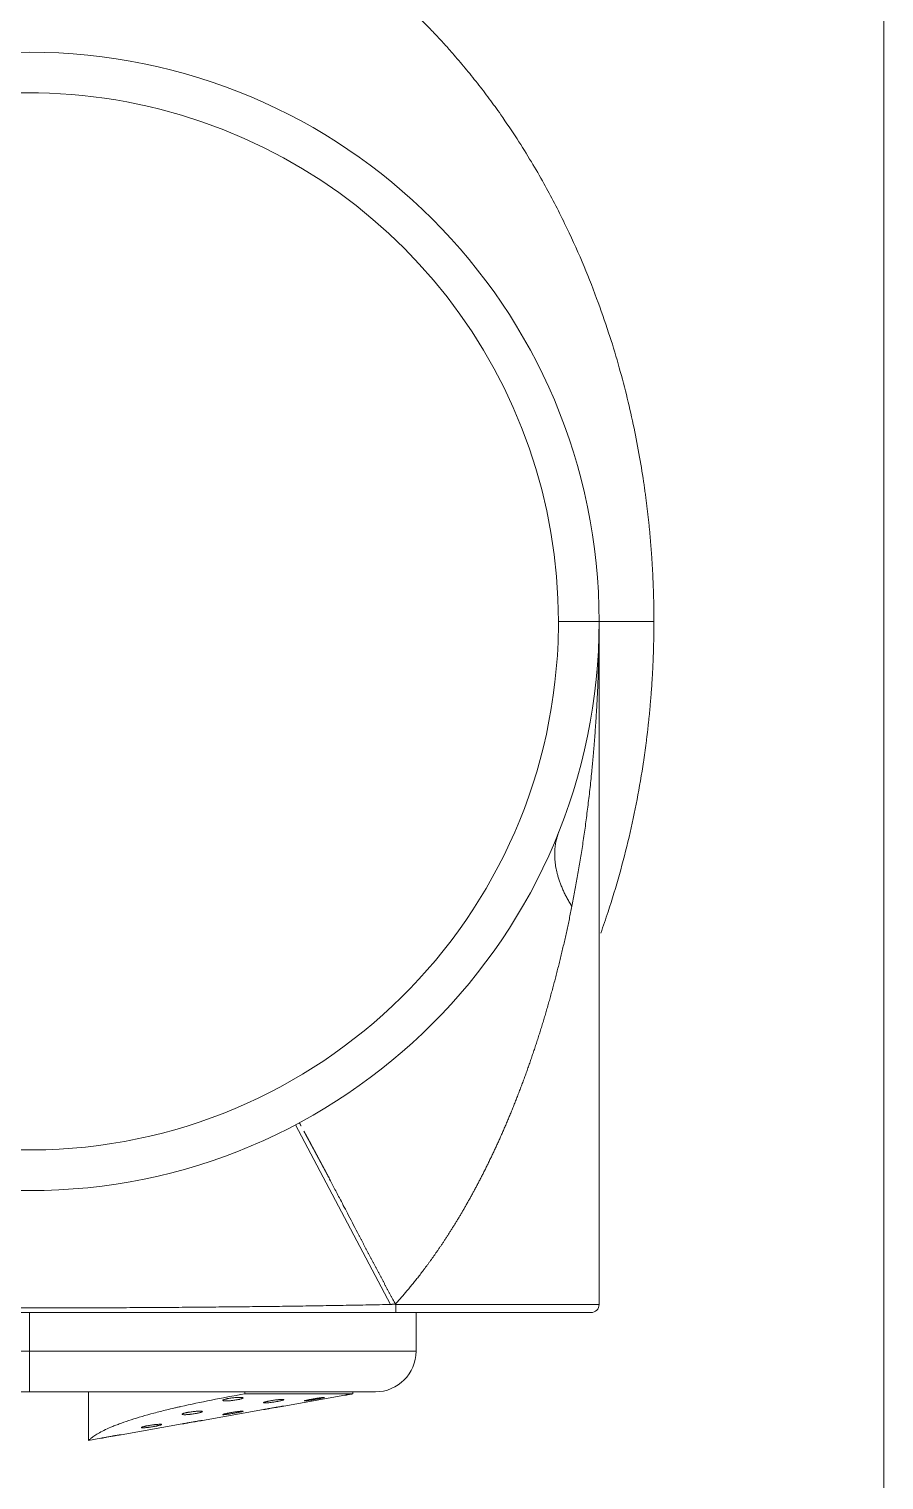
# Model space of a CAD drawing. Extents: x 2474 to 3422, y 0 to 695.
# Drawn here: x 2692.98 to 2713.99, y 484.59 to 520.27 of the extents above; entities that cross this region are included whole.
import ezdxf

# ---------------------------------------------------------------- set-up
doc = ezdxf.new("R2010")
doc.units = 0
doc.header["$LTSCALE"] = 10
doc.header["$MEASUREMENT"] = 0
doc.layers.add('1', color=7, linetype='CONTINUOUS')

msp = doc.modelspace()

# ---------------------------------------------------------------- linework, layer by layer
at = {"layer": '1', "color": 7, "linetype": 'Continuous', "lineweight": 18}
for p, q in [((2713.995, 541.704), (2713.995, 286.704)), ((2706.995, 505.704), (2706.995, 488.904)), ((2701.995, 488.704), (2683.995, 488.704)), ((2701.995, 488.704), (2706.795, 488.704)), ((2702.495, 487.755), (2702.495, 488.704)), ((2692.995, 486.755), (2684.495, 486.755)), ((2692.995, 486.755), (2701.495, 486.755)), ((2694.445, 486.755), (2694.445, 485.559)), ((2698.288, 486.755), (2698.288, 486.705)), ((2698.288, 486.705), (2700.941, 486.705)), ((2699.245, 486.406), (2700.745, 486.67)), ((2700.941, 486.755), (2700.941, 486.705)), ((2697.245, 486.053), (2698.745, 486.318)), ((2695.245, 485.7), (2696.745, 485.965)), ((2694.445, 485.559), (2694.745, 485.612))]:
    msp.add_line(p, q, dxfattribs=at)
at = {"layer": '1', "color": 7, "linetype": 'Continuous', "lineweight": 13}
for p, q in [((2706.995, 505.704), (2705.995, 505.704)), ((2699.534, 493.325), (2701.87, 488.904)), ((2692.995, 488.704), (2692.995, 487.755)), ((2701.986, 488.904), (2706.995, 488.904)), ((2701.995, 488.704), (2701.995, 488.912)), ((2692.995, 487.755), (2683.495, 487.755)), ((2692.995, 487.755), (2702.495, 487.755)), ((2692.995, 487.755), (2692.995, 486.755))]:
    msp.add_line(p, q, dxfattribs=at)
at = {"layer": '1', "color": 7, "linetype": 'Continuous', "lineweight": 18}
for centre, radius, start, end in [((2692.995, 505.704), 14, 0, 180), ((2692.995, 505.704), 14, 180, 0), ((2706.795, 488.904), 0.2, 270, 0), ((2701.495, 487.755), 1, 270, 0)]:
    msp.add_arc(centre, radius, start, end, dxfattribs=at)
at = {"layer": '1', "color": 7, "linetype": 'Continuous', "lineweight": 13}
for start, end in [(0, 151.4878), (180, 357.7518), (357.7518, 0)]:
    msp.add_arc((2692.995, 505.704), 13, start, end, dxfattribs=at)
for points, knots in [([(2708.341, 505.704), (2708.341, 505.726), (2708.341, 505.77), (2708.341, 505.835), (2708.34, 505.901), (2708.34, 505.967), (2708.339, 506.033), (2708.338, 506.099), (2708.337, 506.165), (2708.335, 506.232), (2708.334, 506.298), (2708.332, 506.364), (2708.33, 506.431), (2708.328, 506.497), (2708.325, 506.564), (2708.323, 506.631), (2708.32, 506.698), (2708.317, 506.765), (2708.314, 506.832), (2708.311, 506.899), (2708.307, 506.966), (2708.304, 507.033), (2708.3, 507.1), (2708.296, 507.168), (2708.291, 507.235), (2708.287, 507.302), (2708.282, 507.37), (2708.277, 507.438), (2708.272, 507.505), (2708.267, 507.573), (2708.261, 507.641), (2708.256, 507.709), (2708.25, 507.776), (2708.244, 507.844), (2708.237, 507.912), (2708.231, 507.98), (2708.224, 508.048), (2708.217, 508.116), (2708.21, 508.185), (2708.202, 508.253), (2708.195, 508.321), (2708.187, 508.389), (2708.179, 508.458), (2708.171, 508.526), (2708.162, 508.594), (2708.154, 508.663), (2708.145, 508.731), (2708.136, 508.799), (2708.127, 508.868), (2708.117, 508.936), (2708.108, 509.005), (2708.098, 509.073), (2708.057, 509.351), (2707.976, 509.845), (2707.836, 510.56), (2707.666, 511.295), (2707.465, 512.049), (2707.223, 512.839), (2706.931, 513.678), (2706.574, 514.576), (2706.144, 515.521), (2705.721, 516.336), (2705.324, 517.024), (2704.972, 517.589), (2704.625, 518.106), (2704.296, 518.561), (2704.004, 518.943), (2703.703, 519.317), (2703.421, 519.647), (2703.165, 519.935), (2702.937, 520.179), (2702.712, 520.412), (2702.489, 520.633), (2702.268, 520.844), (2702.051, 521.044), (2701.836, 521.235), (2701.626, 521.415), (2701.419, 521.586), (2701.217, 521.747), (2701.02, 521.899), (2700.598, 522.215), (2699.95, 522.655), (2699.069, 523.165), (2698.062, 523.657), (2696.919, 524.097), (2695.752, 524.411), (2694.746, 524.59), (2693.889, 524.681), (2692.893, 524.719), (2691.748, 524.663), (2690.608, 524.489), (2689.609, 524.246), (2688.741, 523.971), (2687.875, 523.627), (2687.005, 523.209), (2686.123, 522.707), (2685.387, 522.214), (2684.782, 521.759), (2684.296, 521.362), (2683.774, 520.899), (2683.224, 520.364), (2682.771, 519.879), (2682.419, 519.474), (2682.173, 519.178), (2681.933, 518.876), (2681.699, 518.568), (2681.505, 518.3), (2681.346, 518.073), (2681.217, 517.885), (2681.086, 517.687), (2680.951, 517.48), (2680.815, 517.262), (2680.676, 517.035), (2680.535, 516.797), (2680.368, 516.505), (2680.183, 516.166), (2679.986, 515.787), (2679.806, 515.421), (2679.641, 515.069), (2679.4, 514.529), (2679.102, 513.796), (2678.814, 512.981), (2678.6, 512.299), (2678.444, 511.751), (2678.305, 511.213), (2678.182, 510.684), (2678.075, 510.165), (2677.983, 509.658), (2677.906, 509.174), (2677.841, 508.711), (2677.788, 508.267), (2677.744, 507.828), (2677.717, 507.498), (2677.701, 507.274), (2677.693, 507.155), (2677.686, 507.036), (2677.68, 506.916), (2677.674, 506.796), (2677.668, 506.676), (2677.664, 506.555), (2677.66, 506.434), (2677.656, 506.313), (2677.653, 506.192), (2677.651, 506.07), (2677.649, 505.948), (2677.648, 505.826), (2677.648, 505.744), (2677.648, 505.703)], [0, 0, 0, 0, 0.00117, 0.002341, 0.003515, 0.00469, 0.005867, 0.007045, 0.008226, 0.009408, 0.010592, 0.011778, 0.012966, 0.014155, 0.015346, 0.016539, 0.017734, 0.01893, 0.020128, 0.021328, 0.022529, 0.023732, 0.024936, 0.026143, 0.02735, 0.02856, 0.029771, 0.030984, 0.032198, 0.033414, 0.034631, 0.03585, 0.037071, 0.038293, 0.039516, 0.040742, 0.041968, 0.043196, 0.044426, 0.045657, 0.04689, 0.048124, 0.049359, 0.050596, 0.051834, 0.053074, 0.054315, 0.055558, 0.056802, 0.058047, 0.059294, 0.060542, 0.061792, 0.074465, 0.087707, 0.101503, 0.115841, 0.130708, 0.14734, 0.165456, 0.185028, 0.206026, 0.21767, 0.230354, 0.244064, 0.25329, 0.262481, 0.271637, 0.280759, 0.2873, 0.29365, 0.299811, 0.305785, 0.311572, 0.317173, 0.32259, 0.327823, 0.332873, 0.337741, 0.342428, 0.346935, 0.367426, 0.386273, 0.403502, 0.429173, 0.45311, 0.468734, 0.484112, 0.499256, 0.522055, 0.545332, 0.56107, 0.577547, 0.59478, 0.611972, 0.630735, 0.651098, 0.661565, 0.673382, 0.686562, 0.701125, 0.717088, 0.724431, 0.731783, 0.739145, 0.746518, 0.753902, 0.758072, 0.762421, 0.766949, 0.771658, 0.776549, 0.781622, 0.786879, 0.792321, 0.800801, 0.808903, 0.816624, 0.82396, 0.830909, 0.850043, 0.868458, 0.879238, 0.889735, 0.899946, 0.909868, 0.919501, 0.928847, 0.937895, 0.946079, 0.954127, 0.962034, 0.969801, 0.971929, 0.974063, 0.9762, 0.978343, 0.980489, 0.982641, 0.984796, 0.986956, 0.98912, 0.991288, 0.99346, 0.995636, 0.997816, 1, 1, 1, 1]), ([(2706.995, 505.704), (2706.995, 505.67), (2706.995, 505.602), (2706.994, 505.501), (2706.994, 505.401), (2706.993, 505.302), (2706.992, 505.204), (2706.99, 505.107), (2706.989, 505.011), (2706.987, 504.916), (2706.985, 504.823), (2706.982, 504.73), (2706.98, 504.638), (2706.977, 504.547), (2706.974, 504.457), (2706.971, 504.368), (2706.968, 504.281), (2706.965, 504.194), (2706.961, 504.108), (2706.958, 504.024), (2706.954, 503.94), (2706.95, 503.857), (2706.946, 503.775), (2706.942, 503.695), (2706.937, 503.615), (2706.933, 503.537), (2706.928, 503.459), (2706.924, 503.382), (2706.919, 503.307), (2706.914, 503.232), (2706.909, 503.159), (2706.904, 503.086), (2706.899, 503.015), (2706.894, 502.944), (2706.889, 502.875), (2706.884, 502.807), (2706.878, 502.739), (2706.873, 502.673), (2706.868, 502.607), (2706.862, 502.543), (2706.857, 502.48), (2706.852, 502.417), (2706.846, 502.356), (2706.841, 502.296), (2706.835, 502.237), (2706.83, 502.178), (2706.824, 502.121), (2706.814, 502.009), (2706.797, 501.843), (2706.773, 501.623), (2706.749, 501.406), (2706.723, 501.192), (2706.697, 500.982), (2706.67, 500.774), (2706.642, 500.57), (2706.613, 500.369), (2706.583, 500.171), (2706.553, 499.976), (2706.522, 499.784), (2706.491, 499.595), (2706.458, 499.409), (2706.426, 499.226), (2706.393, 499.046), (2706.359, 498.87), (2706.336, 498.753), (2706.325, 498.695)], [0, 0, 0, 0, 0.014503, 0.028863, 0.043078, 0.057148, 0.071075, 0.084857, 0.098495, 0.111989, 0.125339, 0.138544, 0.151605, 0.164522, 0.177295, 0.189923, 0.202407, 0.214747, 0.226943, 0.238995, 0.250902, 0.262665, 0.274284, 0.285758, 0.297089, 0.308275, 0.319317, 0.330215, 0.340968, 0.351577, 0.362042, 0.372363, 0.38254, 0.392572, 0.40246, 0.412204, 0.421804, 0.431259, 0.440571, 0.449738, 0.45876, 0.467639, 0.476373, 0.484963, 0.493409, 0.501711, 0.509869, 0.517882, 0.549668, 0.581026, 0.611955, 0.642456, 0.672528, 0.702173, 0.731388, 0.760176, 0.788535, 0.816466, 0.843969, 0.871044, 0.897691, 0.92391, 0.949701, 0.975065, 1, 1, 1, 1]), ([(2708.341, 505.704), (2708.341, 505.684), (2708.341, 505.645), (2708.341, 505.585), (2708.34, 505.526), (2708.34, 505.466), (2708.339, 505.407), (2708.338, 505.347), (2708.337, 505.288), (2708.336, 505.228), (2708.335, 505.169), (2708.333, 505.109), (2708.332, 505.05), (2708.33, 504.99), (2708.328, 504.931), (2708.326, 504.871), (2708.324, 504.812), (2708.322, 504.752), (2708.319, 504.693), (2708.316, 504.633), (2708.314, 504.574), (2708.311, 504.514), (2708.308, 504.455), (2708.304, 504.395), (2708.301, 504.336), (2708.297, 504.276), (2708.294, 504.217), (2708.29, 504.157), (2708.286, 504.098), (2708.282, 504.038), (2708.277, 503.979), (2708.273, 503.919), (2708.268, 503.86), (2708.263, 503.8), (2708.259, 503.741), (2708.253, 503.681), (2708.248, 503.622), (2708.243, 503.562), (2708.237, 503.503), (2708.232, 503.443), (2708.226, 503.384), (2708.22, 503.324), (2708.214, 503.265), (2708.207, 503.205), (2708.201, 503.146), (2708.194, 503.086), (2708.188, 503.027), (2708.181, 502.967), (2708.174, 502.908), (2708.166, 502.848), (2708.159, 502.789), (2708.151, 502.729), (2708.144, 502.67), (2708.136, 502.61), (2708.128, 502.55), (2708.12, 502.491), (2708.111, 502.431), (2708.103, 502.372), (2708.094, 502.312), (2708.042, 501.961), (2707.933, 501.319), (2707.736, 500.393), (2707.499, 499.47), (2707.26, 498.685), (2707.097, 498.208), (2707.035, 498.034)], [0, 0, 0, 0, 0.007483, 0.014967, 0.02245, 0.029934, 0.037419, 0.044904, 0.052389, 0.059875, 0.067363, 0.074851, 0.08234, 0.08983, 0.097321, 0.104814, 0.112309, 0.119804, 0.127302, 0.134801, 0.142302, 0.149805, 0.15731, 0.164817, 0.172327, 0.179839, 0.187353, 0.19487, 0.20239, 0.209912, 0.217437, 0.224965, 0.232496, 0.240031, 0.247568, 0.255109, 0.262654, 0.270202, 0.277753, 0.285309, 0.292868, 0.300431, 0.307998, 0.31557, 0.323145, 0.330725, 0.33831, 0.345899, 0.353493, 0.361091, 0.368694, 0.376302, 0.383915, 0.391534, 0.399157, 0.406786, 0.414421, 0.42206, 0.429706, 0.437357, 0.5575, 0.678959, 0.80207, 0.92716, 1, 1, 1, 1]), ([(2692.984, 488.82), (2692.86, 488.82), (2692.613, 488.82), (2692.244, 488.82), (2691.878, 488.821), (2691.513, 488.822), (2691.151, 488.823), (2690.792, 488.824), (2690.435, 488.826), (2690.08, 488.828), (2689.651, 488.83), (2689.148, 488.834), (2688.572, 488.839), (2688, 488.844), (2687.433, 488.851), (2686.87, 488.858), (2686.312, 488.865), (2685.758, 488.874), (2685.208, 488.883), (2684.663, 488.893), (2684.301, 488.9), (2684.12, 488.904)], [0, 0, 0, 0, 0.04192, 0.083567, 0.124941, 0.166041, 0.206868, 0.247422, 0.287703, 0.327711, 0.367446, 0.432936, 0.497929, 0.562425, 0.626425, 0.689928, 0.752935, 0.815446, 0.87746, 0.938978, 1, 1, 1, 1]), ([(2701.869, 488.904), (2701.779, 488.902), (2701.599, 488.898), (2701.326, 488.893), (2701.051, 488.888), (2700.774, 488.883), (2700.495, 488.878), (2700.213, 488.874), (2699.929, 488.869), (2699.642, 488.865), (2699.354, 488.861), (2699.063, 488.857), (2698.769, 488.854), (2698.473, 488.85), (2698.175, 488.847), (2697.875, 488.844), (2697.572, 488.841), (2697.17, 488.837), (2696.667, 488.833), (2696.064, 488.829), (2695.456, 488.825), (2694.844, 488.823), (2694.228, 488.821), (2693.607, 488.82), (2693.192, 488.82), (2692.984, 488.82)], [0, 0, 0, 0, 0.030413, 0.061086, 0.09202, 0.123215, 0.15467, 0.186385, 0.218361, 0.250598, 0.283095, 0.315853, 0.348871, 0.382151, 0.41569, 0.449491, 0.483552, 0.517874, 0.585353, 0.653296, 0.721706, 0.790581, 0.859921, 0.929728, 1, 1, 1, 1])]:
    msp.add_open_spline(points, degree=3, knots=knots, dxfattribs=at)
for points, weights in [([(2708.341, 505.704), (2707.442, 505.704), (2706.995, 505.704), (2706.995, 505.704)], [1.00030115046, 1.00489727396, 1.06210252671, 1.1719169087]), ([(2706.008, 500.54), (2705.794, 500.001), (2705.903, 499.365), (2706.325, 498.695)], [1.02564527579, 0.991451195996, 0.99145157474, 1.02564641203])]:
    msp.add_rational_spline(points, weights, degree=3, dxfattribs=at)
at = {"layer": '1', "color": 7, "linetype": 'Continuous', "lineweight": 18}
for points, knots in [([(2701.986, 488.912), (2701.997, 488.923), (2702.017, 488.946), (2702.048, 488.981), (2702.08, 489.016), (2702.112, 489.053), (2702.145, 489.09), (2702.178, 489.129), (2702.212, 489.168), (2702.246, 489.208), (2702.281, 489.249), (2702.316, 489.291), (2702.351, 489.334), (2702.387, 489.378), (2702.424, 489.423), (2702.461, 489.469), (2702.498, 489.515), (2702.536, 489.563), (2702.574, 489.612), (2702.612, 489.662), (2702.651, 489.713), (2702.69, 489.765), (2702.73, 489.818), (2702.77, 489.872), (2702.81, 489.927), (2702.851, 489.983), (2702.892, 490.04), (2702.934, 490.098), (2702.975, 490.157), (2703.017, 490.218), (2703.059, 490.279), (2703.102, 490.342), (2703.145, 490.405), (2703.188, 490.47), (2703.231, 490.536), (2703.275, 490.603), (2703.318, 490.671), (2703.362, 490.741), (2703.406, 490.811), (2703.451, 490.883), (2703.495, 490.956), (2703.54, 491.029), (2703.585, 491.105), (2703.63, 491.181), (2703.675, 491.258), (2703.72, 491.337), (2703.765, 491.417), (2703.811, 491.498), (2703.856, 491.58), (2703.902, 491.663), (2703.947, 491.748), (2703.993, 491.833), (2704.039, 491.92), (2704.084, 492.008), (2704.13, 492.098), (2704.176, 492.188), (2704.222, 492.28), (2704.267, 492.373), (2704.313, 492.467), (2704.359, 492.562), (2704.404, 492.658), (2704.45, 492.756), (2704.495, 492.855), (2704.541, 492.955), (2704.586, 493.056), (2704.631, 493.159), (2704.676, 493.263), (2704.721, 493.368), (2704.766, 493.474), (2704.81, 493.581), (2704.855, 493.69), (2704.899, 493.799), (2704.943, 493.91), (2704.987, 494.022), (2705.031, 494.136), (2705.074, 494.25), (2705.118, 494.366), (2705.161, 494.483), (2705.204, 494.601), (2705.246, 494.721), (2705.288, 494.841), (2705.33, 494.963), (2705.372, 495.086), (2705.413, 495.21), (2705.455, 495.335), (2705.495, 495.462), (2705.536, 495.589), (2705.576, 495.718), (2705.616, 495.848), (2705.655, 495.98), (2705.694, 496.112), (2705.733, 496.246), (2705.772, 496.38), (2705.809, 496.516), (2705.847, 496.654), (2705.884, 496.792), (2705.921, 496.931), (2705.957, 497.072), (2705.993, 497.214), (2706.028, 497.357), (2706.063, 497.501), (2706.098, 497.646), (2706.132, 497.793), (2706.165, 497.94), (2706.198, 498.089), (2706.231, 498.239), (2706.263, 498.39), (2706.294, 498.542), (2706.315, 498.644), (2706.325, 498.695)], [0, 0, 0, 0, 0.004099, 0.008287, 0.012565, 0.016931, 0.021387, 0.025934, 0.03057, 0.035298, 0.040117, 0.045027, 0.05003, 0.055126, 0.060314, 0.065597, 0.070973, 0.076444, 0.082011, 0.087672, 0.09343, 0.099283, 0.105234, 0.111282, 0.117427, 0.12367, 0.130011, 0.13645, 0.142988, 0.149625, 0.156362, 0.163198, 0.170134, 0.177171, 0.184308, 0.191547, 0.198887, 0.206329, 0.213872, 0.221518, 0.229266, 0.237116, 0.245068, 0.253124, 0.261282, 0.269542, 0.277907, 0.286374, 0.294945, 0.30362, 0.312399, 0.321282, 0.33027, 0.339361, 0.348557, 0.357857, 0.367261, 0.37677, 0.386383, 0.3961, 0.405922, 0.415849, 0.42588, 0.436017, 0.446258, 0.456604, 0.467055, 0.47761, 0.48827, 0.499034, 0.509903, 0.520876, 0.531954, 0.543137, 0.554425, 0.565817, 0.577314, 0.588915, 0.60062, 0.61243, 0.624344, 0.636362, 0.648485, 0.660711, 0.673042, 0.685477, 0.698016, 0.710658, 0.723405, 0.736255, 0.749208, 0.762265, 0.775426, 0.78869, 0.802058, 0.815529, 0.829103, 0.842779, 0.856559, 0.870442, 0.884427, 0.898516, 0.912706, 0.927, 0.941396, 0.955894, 0.970494, 0.985196, 1, 1, 1, 1]), ([(2699.626, 493.374), (2699.626, 493.374), (2699.627, 493.374), (2699.627, 493.374), (2699.627, 493.373), (2699.627, 493.372), (2699.628, 493.372), (2699.629, 493.37), (2699.629, 493.369), (2699.63, 493.368), (2699.631, 493.366), (2699.632, 493.364), (2699.633, 493.362), (2699.635, 493.36), (2699.636, 493.357), (2699.638, 493.355), (2699.639, 493.352), (2699.641, 493.349), (2699.643, 493.346), (2699.644, 493.342), (2699.646, 493.339), (2699.648, 493.335), (2699.651, 493.331), (2699.653, 493.327), (2699.655, 493.323), (2699.657, 493.319), (2699.66, 493.314), (2699.663, 493.309), (2699.665, 493.304), (2699.667, 493.301), (2699.668, 493.299), (2699.669, 493.298)], [0, 0, 0, 0, 0.036643, 0.073214, 0.109713, 0.146137, 0.182484, 0.218753, 0.254941, 0.291047, 0.327068, 0.363004, 0.398853, 0.434611, 0.470279, 0.505853, 0.541332, 0.576715, 0.612, 0.647184, 0.682267, 0.717246, 0.75212, 0.786887, 0.821545, 0.856094, 0.89053, 0.924853, 0.959061, 0.993152, 1, 1, 1, 1]), ([(2699.739, 493.169), (2699.739, 493.169), (2699.74, 493.166), (2699.743, 493.161), (2699.747, 493.153), (2699.752, 493.145), (2699.756, 493.137), (2699.76, 493.129), (2699.765, 493.12), (2699.77, 493.112), (2699.774, 493.103), (2699.779, 493.095), (2699.783, 493.086), (2699.788, 493.077), (2699.793, 493.069), (2699.798, 493.06), (2699.803, 493.051), (2699.807, 493.042), (2699.812, 493.032), (2699.817, 493.023), (2699.822, 493.014), (2699.827, 493.005), (2699.832, 492.995), (2699.837, 492.986), (2699.843, 492.976), (2699.848, 492.967), (2699.853, 492.957), (2699.858, 492.948), (2699.863, 492.938), (2699.868, 492.928), (2699.874, 492.919), (2699.879, 492.909), (2699.884, 492.899), (2699.89, 492.889), (2699.895, 492.879), (2699.9, 492.869), (2699.905, 492.86), (2699.911, 492.85), (2699.916, 492.84), (2699.922, 492.83), (2699.927, 492.82), (2699.932, 492.81), (2699.938, 492.8), (2699.943, 492.79), (2699.948, 492.78), (2699.954, 492.77), (2699.959, 492.76), (2699.965, 492.75), (2699.97, 492.74), (2699.975, 492.73), (2699.981, 492.72), (2699.986, 492.71), (2699.991, 492.7), (2699.997, 492.69), (2700.002, 492.68), (2700.007, 492.67), (2700.013, 492.66), (2700.018, 492.65), (2700.023, 492.64), (2700.029, 492.63), (2700.034, 492.621), (2700.039, 492.611), (2700.044, 492.601), (2700.049, 492.592), (2700.055, 492.582), (2700.06, 492.572), (2700.065, 492.563), (2700.07, 492.553), (2700.075, 492.544), (2700.08, 492.534), (2700.085, 492.525), (2700.09, 492.515), (2700.095, 492.506), (2700.1, 492.497), (2700.105, 492.488), (2700.11, 492.479), (2700.115, 492.47), (2700.12, 492.461), (2700.124, 492.452), (2700.129, 492.443), (2700.134, 492.434), (2700.139, 492.425), (2700.143, 492.416), (2700.148, 492.408), (2700.153, 492.399), (2700.157, 492.391), (2700.162, 492.382), (2700.166, 492.374), (2700.171, 492.366), (2700.175, 492.357), (2700.179, 492.349), (2700.184, 492.341), (2700.188, 492.333), (2700.192, 492.325), (2700.196, 492.318), (2700.2, 492.31), (2700.204, 492.302), (2700.208, 492.295), (2700.212, 492.287), (2700.216, 492.28), (2700.22, 492.272), (2700.224, 492.265), (2700.228, 492.258), (2700.232, 492.251), (2700.235, 492.244), (2700.239, 492.237), (2700.243, 492.231), (2700.246, 492.224), (2700.25, 492.217), (2700.253, 492.211), (2700.257, 492.204), (2700.26, 492.198), (2700.263, 492.192), (2700.266, 492.186), (2700.27, 492.18), (2700.273, 492.174), (2700.276, 492.168), (2700.279, 492.163), (2700.282, 492.157), (2700.285, 492.152), (2700.287, 492.146), (2700.29, 492.141), (2700.293, 492.136), (2700.296, 492.131), (2700.298, 492.126), (2700.301, 492.121), (2700.303, 492.116), (2700.306, 492.112), (2700.308, 492.107), (2700.31, 492.103), (2700.313, 492.099), (2700.332, 492.061), (2700.383, 491.964), (2700.48, 491.778), (2700.624, 491.503), (2700.819, 491.13), (2700.982, 490.816), (2701.089, 490.611), (2701.121, 490.551), (2701.153, 490.49), (2701.184, 490.429), (2701.216, 490.368), (2701.248, 490.307), (2701.28, 490.246), (2701.312, 490.185), (2701.345, 490.124), (2701.377, 490.062), (2701.409, 490.001), (2701.441, 489.94), (2701.474, 489.878), (2701.506, 489.817), (2701.538, 489.756), (2701.571, 489.694), (2701.603, 489.633), (2701.635, 489.572), (2701.668, 489.511), (2701.7, 489.45), (2701.732, 489.39), (2701.764, 489.329), (2701.796, 489.269), (2701.828, 489.209), (2701.86, 489.149), (2701.892, 489.089), (2701.923, 489.03), (2701.955, 488.971), (2701.976, 488.931), (2701.986, 488.912)], [0, 0, 0, 0, 0.000048, 0.004628, 0.009188, 0.013725, 0.01824, 0.022733, 0.027203, 0.031651, 0.036077, 0.040479, 0.044859, 0.049215, 0.053548, 0.057857, 0.062143, 0.066405, 0.070642, 0.074856, 0.079046, 0.083211, 0.087351, 0.091467, 0.095558, 0.099624, 0.103665, 0.107681, 0.111672, 0.115637, 0.119576, 0.12349, 0.127378, 0.13124, 0.135076, 0.138886, 0.14267, 0.146427, 0.150158, 0.153862, 0.15754, 0.161191, 0.164815, 0.168412, 0.171983, 0.175526, 0.179042, 0.18253, 0.185992, 0.189426, 0.192832, 0.196211, 0.199562, 0.202885, 0.206181, 0.209449, 0.212689, 0.2159, 0.219084, 0.22224, 0.225367, 0.228466, 0.231537, 0.23458, 0.237594, 0.24058, 0.243537, 0.246465, 0.249365, 0.252237, 0.25508, 0.257893, 0.260679, 0.263435, 0.266162, 0.268861, 0.271531, 0.274171, 0.276783, 0.279366, 0.281919, 0.284444, 0.286939, 0.289405, 0.291842, 0.29425, 0.296628, 0.298978, 0.301298, 0.303588, 0.30585, 0.308082, 0.310284, 0.312457, 0.314601, 0.316716, 0.318801, 0.320856, 0.322882, 0.324879, 0.326846, 0.328783, 0.330691, 0.33257, 0.334418, 0.336238, 0.338028, 0.339788, 0.341518, 0.343219, 0.344891, 0.346532, 0.348144, 0.349727, 0.35128, 0.352803, 0.354297, 0.355761, 0.357195, 0.358599, 0.359974, 0.36132, 0.362635, 0.363921, 0.365177, 0.366404, 0.367601, 0.368768, 0.369905, 0.371013, 0.372091, 0.37314, 0.399553, 0.443722, 0.505469, 0.58432, 0.679299, 0.690825, 0.702328, 0.713805, 0.725256, 0.73668, 0.748075, 0.75944, 0.770775, 0.782078, 0.793349, 0.804585, 0.815787, 0.826953, 0.838081, 0.849173, 0.860225, 0.871238, 0.88221, 0.893141, 0.90403, 0.914876, 0.925678, 0.936435, 0.947147, 0.957812, 0.968431, 0.979003, 0.989526, 1, 1, 1, 1]), ([(2701.869, 488.904), (2701.877, 488.904), (2701.89, 488.906), (2701.91, 488.908), (2701.927, 488.909), (2701.943, 488.911), (2701.956, 488.911), (2701.968, 488.912), (2701.978, 488.912), (2701.984, 488.912), (2701.986, 488.912)], [0, 0, 0, 0, 0.183965, 0.351067, 0.5013, 0.634668, 0.751182, 0.850868, 0.933774, 1, 1, 1, 1]), ([(2698.288, 486.705), (2698.001, 486.655), (2697.728, 486.604), (2697.204, 486.5), (2696.955, 486.448), (2696.688, 486.387), (2696.658, 486.381), (2696.6, 486.367), (2696.571, 486.36), (2696.485, 486.34), (2696.428, 486.326), (2696.263, 486.286), (2696.157, 486.259), (2695.851, 486.178), (2695.665, 486.123), (2695.412, 486.041), (2695.332, 486.014), (2695.237, 485.98), (2695.218, 485.973), (2695.182, 485.959), (2695.128, 485.939), (2695.077, 485.919), (2694.98, 485.879), (2694.92, 485.852), (2694.811, 485.8), (2694.761, 485.775), (2694.672, 485.726), (2694.633, 485.702), (2694.583, 485.669), (2694.567, 485.658), (2694.546, 485.643), (2694.539, 485.638), (2694.526, 485.629), (2694.52, 485.624), (2694.491, 485.601), (2694.474, 485.586), (2694.451, 485.565), (2694.445, 485.56), (2694.445, 485.559), (2694.445, 485.559), (2694.445, 485.559)], [0, 0, 0, 0, 0.124868, 0.124868, 0.249735, 0.249735, 0.265344, 0.265344, 0.280952, 0.280952, 0.312169, 0.312169, 0.374603, 0.374603, 0.499471, 0.499471, 0.561904, 0.561904, 0.577513, 0.577513, 0.593121, 0.624338, 0.624338, 0.686772, 0.686772, 0.749206, 0.749206, 0.81164, 0.81164, 0.842857, 0.842857, 0.858465, 0.858465, 0.874074, 0.874074, 0.936507, 0.936507, 0.998941, 0.998941, 1, 1, 1, 1]), ([(2698.245, 486.606), (2698.245, 486.608), (2698.243, 486.61), (2698.238, 486.612), (2698.236, 486.613), (2698.232, 486.615), (2698.229, 486.615), (2698.219, 486.617), (2698.212, 486.618), (2698.198, 486.619), (2698.193, 486.619), (2698.182, 486.619), (2698.177, 486.619), (2698.159, 486.619), (2698.147, 486.619), (2698.126, 486.618), (2698.119, 486.618), (2698.104, 486.617), (2698.089, 486.616), (2698.074, 486.615), (2698.058, 486.614), (2698.05, 486.613), (2698.026, 486.611), (2698.009, 486.609), (2697.977, 486.605), (2697.96, 486.603), (2697.928, 486.598), (2697.913, 486.596), (2697.89, 486.592), (2697.883, 486.591), (2697.868, 486.588), (2697.855, 486.585), (2697.842, 486.582), (2697.829, 486.579), (2697.823, 486.578), (2697.806, 486.574), (2697.796, 486.571), (2697.782, 486.567), (2697.778, 486.565), (2697.77, 486.562), (2697.767, 486.561), (2697.758, 486.557), (2697.753, 486.554), (2697.746, 486.55), (2697.745, 486.547), (2697.745, 486.545)], [0, 0, 0, 0, 0.0625, 0.0625, 0.09375, 0.09375, 0.125, 0.125, 0.1875, 0.1875, 0.21875, 0.21875, 0.25, 0.25, 0.3125, 0.3125, 0.34375, 0.34375, 0.375, 0.40625, 0.40625, 0.4375, 0.4375, 0.5, 0.5, 0.5625, 0.5625, 0.625, 0.625, 0.65625, 0.65625, 0.6875, 0.71875, 0.71875, 0.75, 0.75, 0.8125, 0.8125, 0.84375, 0.84375, 0.875, 0.875, 0.9375, 0.9375, 1, 1, 1, 1]), ([(2697.745, 486.545), (2697.745, 486.543), (2697.746, 486.541), (2697.751, 486.538), (2697.753, 486.538), (2697.758, 486.536), (2697.761, 486.535), (2697.77, 486.534), (2697.778, 486.533), (2697.792, 486.532), (2697.797, 486.532), (2697.807, 486.531), (2697.813, 486.531), (2697.83, 486.531), (2697.843, 486.531), (2697.864, 486.532), (2697.871, 486.532), (2697.886, 486.533), (2697.9, 486.534), (2697.916, 486.536), (2697.932, 486.537), (2697.94, 486.538), (2697.964, 486.54), (2697.98, 486.542), (2698.013, 486.546), (2698.029, 486.548), (2698.061, 486.553), (2698.077, 486.556), (2698.099, 486.56), (2698.107, 486.561), (2698.121, 486.564), (2698.135, 486.567), (2698.148, 486.569), (2698.16, 486.572), (2698.166, 486.574), (2698.184, 486.578), (2698.194, 486.581), (2698.207, 486.585), (2698.212, 486.587), (2698.219, 486.589), (2698.223, 486.591), (2698.232, 486.595), (2698.237, 486.597), (2698.243, 486.602), (2698.245, 486.604), (2698.245, 486.606)], [0, 0, 0, 0, 0.0625, 0.0625, 0.09375, 0.09375, 0.125, 0.125, 0.1875, 0.1875, 0.21875, 0.21875, 0.25, 0.25, 0.3125, 0.3125, 0.34375, 0.34375, 0.375, 0.40625, 0.40625, 0.4375, 0.4375, 0.5, 0.5, 0.5625, 0.5625, 0.625, 0.625, 0.65625, 0.65625, 0.6875, 0.71875, 0.71875, 0.75, 0.75, 0.8125, 0.8125, 0.84375, 0.84375, 0.875, 0.875, 0.9375, 0.9375, 1, 1, 1, 1]), ([(2699.245, 486.564), (2699.245, 486.565), (2699.243, 486.566), (2699.238, 486.568), (2699.236, 486.568), (2699.232, 486.569), (2699.229, 486.569), (2699.219, 486.569), (2699.211, 486.569), (2699.198, 486.569), (2699.193, 486.569), (2699.182, 486.569), (2699.176, 486.568), (2699.159, 486.567), (2699.146, 486.566), (2699.119, 486.564), (2699.104, 486.562), (2699.081, 486.56), (2699.074, 486.559), (2699.058, 486.557), (2699.05, 486.556), (2699.026, 486.552), (2699.01, 486.55), (2698.977, 486.545), (2698.96, 486.543), (2698.929, 486.537), (2698.913, 486.534), (2698.891, 486.53), (2698.883, 486.529), (2698.869, 486.526), (2698.855, 486.523), (2698.842, 486.52), (2698.83, 486.517), (2698.824, 486.516), (2698.806, 486.512), (2698.796, 486.509), (2698.782, 486.505), (2698.778, 486.504), (2698.771, 486.501), (2698.767, 486.5), (2698.758, 486.497), (2698.753, 486.495), (2698.746, 486.491), (2698.745, 486.489), (2698.745, 486.487)], [0, 0, 0, 0, 0.0625, 0.0625, 0.09375, 0.09375, 0.125, 0.125, 0.1875, 0.1875, 0.21875, 0.21875, 0.25, 0.25, 0.3125, 0.3125, 0.375, 0.375, 0.40625, 0.40625, 0.4375, 0.4375, 0.5, 0.5, 0.5625, 0.5625, 0.625, 0.625, 0.65625, 0.65625, 0.6875, 0.71875, 0.71875, 0.75, 0.75, 0.8125, 0.8125, 0.84375, 0.84375, 0.875, 0.875, 0.9375, 0.9375, 1, 1, 1, 1]), ([(2698.745, 486.487), (2698.745, 486.486), (2698.746, 486.485), (2698.751, 486.483), (2698.753, 486.483), (2698.758, 486.482), (2698.761, 486.482), (2698.77, 486.481), (2698.778, 486.481), (2698.792, 486.481), (2698.797, 486.482), (2698.808, 486.482), (2698.813, 486.482), (2698.831, 486.484), (2698.843, 486.485), (2698.871, 486.487), (2698.886, 486.489), (2698.908, 486.492), (2698.916, 486.493), (2698.932, 486.495), (2698.94, 486.496), (2698.964, 486.499), (2698.98, 486.502), (2699.013, 486.507), (2699.029, 486.509), (2699.061, 486.515), (2699.076, 486.518), (2699.099, 486.522), (2699.106, 486.523), (2699.121, 486.526), (2699.134, 486.529), (2699.147, 486.532), (2699.16, 486.535), (2699.166, 486.536), (2699.183, 486.54), (2699.194, 486.543), (2699.207, 486.547), (2699.211, 486.548), (2699.219, 486.55), (2699.223, 486.551), (2699.232, 486.555), (2699.237, 486.557), (2699.243, 486.561), (2699.245, 486.562), (2699.245, 486.564)], [0, 0, 0, 0, 0.0625, 0.0625, 0.09375, 0.09375, 0.125, 0.125, 0.1875, 0.1875, 0.21875, 0.21875, 0.25, 0.25, 0.3125, 0.3125, 0.375, 0.375, 0.40625, 0.40625, 0.4375, 0.4375, 0.5, 0.5, 0.5625, 0.5625, 0.625, 0.625, 0.65625, 0.65625, 0.6875, 0.71875, 0.71875, 0.75, 0.75, 0.8125, 0.8125, 0.84375, 0.84375, 0.875, 0.875, 0.9375, 0.9375, 1, 1, 1, 1]), ([(2700.245, 486.618), (2700.245, 486.619), (2700.243, 486.619), (2700.238, 486.619), (2700.236, 486.619), (2700.232, 486.619), (2700.229, 486.619), (2700.219, 486.618), (2700.211, 486.618), (2700.198, 486.616), (2700.193, 486.616), (2700.182, 486.614), (2700.176, 486.614), (2700.159, 486.612), (2700.146, 486.61), (2700.119, 486.606), (2700.104, 486.604), (2700.082, 486.6), (2700.074, 486.599), (2700.058, 486.597), (2700.05, 486.596), (2700.026, 486.592), (2700.01, 486.589), (2699.978, 486.584), (2699.961, 486.581), (2699.93, 486.575), (2699.914, 486.572), (2699.892, 486.568), (2699.884, 486.566), (2699.87, 486.564), (2699.863, 486.562), (2699.843, 486.558), (2699.83, 486.556), (2699.807, 486.551), (2699.796, 486.548), (2699.783, 486.545), (2699.779, 486.544), (2699.771, 486.542), (2699.767, 486.541), (2699.758, 486.538), (2699.753, 486.537), (2699.747, 486.534), (2699.745, 486.533), (2699.745, 486.532)], [0, 0, 0, 0, 0.0625, 0.0625, 0.09375, 0.09375, 0.125, 0.125, 0.1875, 0.1875, 0.21875, 0.21875, 0.25, 0.25, 0.3125, 0.3125, 0.375, 0.375, 0.40625, 0.40625, 0.4375, 0.4375, 0.5, 0.5, 0.5625, 0.5625, 0.625, 0.625, 0.65625, 0.65625, 0.6875, 0.6875, 0.75, 0.75, 0.8125, 0.8125, 0.84375, 0.84375, 0.875, 0.875, 0.9375, 0.9375, 1, 1, 1, 1]), ([(2699.745, 486.532), (2699.745, 486.532), (2699.746, 486.531), (2699.751, 486.531), (2699.753, 486.531), (2699.758, 486.531), (2699.761, 486.531), (2699.771, 486.532), (2699.778, 486.533), (2699.792, 486.534), (2699.797, 486.535), (2699.808, 486.536), (2699.813, 486.537), (2699.831, 486.539), (2699.843, 486.541), (2699.871, 486.545), (2699.885, 486.547), (2699.908, 486.551), (2699.916, 486.552), (2699.931, 486.555), (2699.939, 486.556), (2699.963, 486.56), (2699.979, 486.563), (2700.012, 486.568), (2700.028, 486.571), (2700.06, 486.577), (2700.075, 486.58), (2700.098, 486.584), (2700.105, 486.585), (2700.12, 486.588), (2700.127, 486.589), (2700.147, 486.593), (2700.16, 486.596), (2700.183, 486.601), (2700.193, 486.603), (2700.207, 486.606), (2700.211, 486.607), (2700.219, 486.609), (2700.222, 486.61), (2700.232, 486.613), (2700.237, 486.614), (2700.243, 486.616), (2700.245, 486.617), (2700.245, 486.618)], [0, 0, 0, 0, 0.0625, 0.0625, 0.09375, 0.09375, 0.125, 0.125, 0.1875, 0.1875, 0.21875, 0.21875, 0.25, 0.25, 0.3125, 0.3125, 0.375, 0.375, 0.40625, 0.40625, 0.4375, 0.4375, 0.5, 0.5, 0.5625, 0.5625, 0.625, 0.625, 0.65625, 0.65625, 0.6875, 0.6875, 0.75, 0.75, 0.8125, 0.8125, 0.84375, 0.84375, 0.875, 0.875, 0.9375, 0.9375, 1, 1, 1, 1]), ([(2700.941, 486.705), (2700.913, 486.701), (2700.888, 486.696), (2700.851, 486.689), (2700.84, 486.687), (2700.819, 486.684), (2700.809, 486.682), (2700.792, 486.679), (2700.784, 486.677), (2700.77, 486.675), (2700.764, 486.674), (2700.754, 486.672), (2700.751, 486.671), (2700.746, 486.67), (2700.745, 486.67), (2700.745, 486.67)], [0, 0, 0, 0, 0.250047, 0.250047, 0.37507, 0.37507, 0.500094, 0.500094, 0.625117, 0.625117, 0.750141, 0.750141, 0.875164, 0.875164, 1, 1, 1, 1]), ([(2697.245, 486.27), (2697.245, 486.272), (2697.243, 486.274), (2697.238, 486.276), (2697.236, 486.277), (2697.232, 486.278), (2697.229, 486.278), (2697.219, 486.28), (2697.212, 486.28), (2697.198, 486.281), (2697.193, 486.281), (2697.182, 486.281), (2697.177, 486.281), (2697.159, 486.28), (2697.146, 486.28), (2697.126, 486.279), (2697.119, 486.278), (2697.104, 486.277), (2697.089, 486.276), (2697.074, 486.275), (2697.058, 486.273), (2697.05, 486.273), (2697.026, 486.27), (2697.009, 486.268), (2696.977, 486.264), (2696.96, 486.261), (2696.928, 486.257), (2696.913, 486.254), (2696.89, 486.25), (2696.883, 486.249), (2696.869, 486.246), (2696.855, 486.243), (2696.842, 486.24), (2696.829, 486.237), (2696.823, 486.236), (2696.806, 486.232), (2696.796, 486.229), (2696.782, 486.225), (2696.778, 486.223), (2696.77, 486.22), (2696.767, 486.219), (2696.758, 486.215), (2696.753, 486.213), (2696.746, 486.208), (2696.745, 486.206), (2696.745, 486.204)], [0, 0, 0, 0, 0.0625, 0.0625, 0.09375, 0.09375, 0.125, 0.125, 0.1875, 0.1875, 0.21875, 0.21875, 0.25, 0.25, 0.3125, 0.3125, 0.34375, 0.34375, 0.375, 0.40625, 0.40625, 0.4375, 0.4375, 0.5, 0.5, 0.5625, 0.5625, 0.625, 0.625, 0.65625, 0.65625, 0.6875, 0.71875, 0.71875, 0.75, 0.75, 0.8125, 0.8125, 0.84375, 0.84375, 0.875, 0.875, 0.9375, 0.9375, 1, 1, 1, 1]), ([(2696.745, 486.204), (2696.745, 486.202), (2696.746, 486.2), (2696.751, 486.198), (2696.753, 486.197), (2696.758, 486.196), (2696.761, 486.195), (2696.77, 486.194), (2696.778, 486.193), (2696.792, 486.193), (2696.797, 486.193), (2696.807, 486.193), (2696.813, 486.193), (2696.83, 486.193), (2696.843, 486.193), (2696.864, 486.195), (2696.871, 486.195), (2696.886, 486.196), (2696.9, 486.198), (2696.916, 486.199), (2696.932, 486.201), (2696.94, 486.202), (2696.964, 486.204), (2696.98, 486.206), (2697.013, 486.211), (2697.029, 486.213), (2697.061, 486.219), (2697.077, 486.221), (2697.099, 486.225), (2697.107, 486.227), (2697.121, 486.23), (2697.135, 486.232), (2697.148, 486.235), (2697.16, 486.238), (2697.166, 486.24), (2697.184, 486.244), (2697.194, 486.247), (2697.207, 486.251), (2697.211, 486.252), (2697.219, 486.255), (2697.223, 486.256), (2697.232, 486.26), (2697.237, 486.262), (2697.243, 486.267), (2697.245, 486.269), (2697.245, 486.27)], [0, 0, 0, 0, 0.0625, 0.0625, 0.09375, 0.09375, 0.125, 0.125, 0.1875, 0.1875, 0.21875, 0.21875, 0.25, 0.25, 0.3125, 0.3125, 0.34375, 0.34375, 0.375, 0.40625, 0.40625, 0.4375, 0.4375, 0.5, 0.5, 0.5625, 0.5625, 0.625, 0.625, 0.65625, 0.65625, 0.6875, 0.71875, 0.71875, 0.75, 0.75, 0.8125, 0.8125, 0.84375, 0.84375, 0.875, 0.875, 0.9375, 0.9375, 1, 1, 1, 1]), ([(2698.245, 486.278), (2698.245, 486.279), (2698.243, 486.28), (2698.238, 486.281), (2698.236, 486.281), (2698.232, 486.281), (2698.229, 486.281), (2698.219, 486.281), (2698.211, 486.28), (2698.198, 486.279), (2698.193, 486.279), (2698.182, 486.278), (2698.176, 486.277), (2698.159, 486.275), (2698.146, 486.274), (2698.119, 486.27), (2698.104, 486.268), (2698.082, 486.265), (2698.074, 486.264), (2698.058, 486.262), (2698.05, 486.261), (2698.026, 486.257), (2698.01, 486.255), (2697.977, 486.249), (2697.961, 486.246), (2697.929, 486.241), (2697.914, 486.238), (2697.891, 486.234), (2697.884, 486.232), (2697.869, 486.229), (2697.863, 486.228), (2697.842, 486.224), (2697.83, 486.221), (2697.807, 486.216), (2697.796, 486.213), (2697.783, 486.21), (2697.778, 486.209), (2697.771, 486.206), (2697.767, 486.205), (2697.758, 486.202), (2697.753, 486.201), (2697.747, 486.197), (2697.745, 486.196), (2697.745, 486.195)], [0, 0, 0, 0, 0.0625, 0.0625, 0.09375, 0.09375, 0.125, 0.125, 0.1875, 0.1875, 0.21875, 0.21875, 0.25, 0.25, 0.3125, 0.3125, 0.375, 0.375, 0.40625, 0.40625, 0.4375, 0.4375, 0.5, 0.5, 0.5625, 0.5625, 0.625, 0.625, 0.65625, 0.65625, 0.6875, 0.6875, 0.75, 0.75, 0.8125, 0.8125, 0.84375, 0.84375, 0.875, 0.875, 0.9375, 0.9375, 1, 1, 1, 1]), ([(2697.745, 486.195), (2697.745, 486.194), (2697.746, 486.193), (2697.751, 486.193), (2697.753, 486.193), (2697.758, 486.193), (2697.761, 486.193), (2697.771, 486.193), (2697.778, 486.193), (2697.792, 486.195), (2697.797, 486.195), (2697.808, 486.196), (2697.813, 486.197), (2697.831, 486.199), (2697.843, 486.2), (2697.871, 486.204), (2697.885, 486.206), (2697.908, 486.209), (2697.916, 486.21), (2697.931, 486.213), (2697.939, 486.214), (2697.963, 486.218), (2697.98, 486.221), (2698.012, 486.226), (2698.028, 486.229), (2698.06, 486.235), (2698.076, 486.238), (2698.098, 486.242), (2698.106, 486.243), (2698.12, 486.246), (2698.127, 486.247), (2698.147, 486.252), (2698.16, 486.254), (2698.183, 486.259), (2698.193, 486.262), (2698.207, 486.265), (2698.211, 486.266), (2698.219, 486.268), (2698.222, 486.269), (2698.232, 486.272), (2698.237, 486.274), (2698.243, 486.276), (2698.245, 486.278), (2698.245, 486.278)], [0, 0, 0, 0, 0.0625, 0.0625, 0.09375, 0.09375, 0.125, 0.125, 0.1875, 0.1875, 0.21875, 0.21875, 0.25, 0.25, 0.3125, 0.3125, 0.375, 0.375, 0.40625, 0.40625, 0.4375, 0.4375, 0.5, 0.5, 0.5625, 0.5625, 0.625, 0.625, 0.65625, 0.65625, 0.6875, 0.6875, 0.75, 0.75, 0.8125, 0.8125, 0.84375, 0.84375, 0.875, 0.875, 0.9375, 0.9375, 1, 1, 1, 1]), ([(2699.245, 486.406), (2699.245, 486.406), (2699.243, 486.405), (2699.238, 486.405), (2699.236, 486.404), (2699.232, 486.403), (2699.229, 486.403), (2699.219, 486.401), (2699.211, 486.4), (2699.198, 486.398), (2699.193, 486.397), (2699.182, 486.395), (2699.177, 486.394), (2699.159, 486.391), (2699.147, 486.389), (2699.126, 486.385), (2699.119, 486.384), (2699.105, 486.382), (2699.09, 486.379), (2699.075, 486.377), (2699.059, 486.374), (2699.051, 486.372), (2699.027, 486.368), (2699.011, 486.365), (2698.979, 486.36), (2698.962, 486.357), (2698.93, 486.351), (2698.915, 486.348), (2698.892, 486.344), (2698.885, 486.343), (2698.87, 486.34), (2698.863, 486.339), (2698.843, 486.335), (2698.831, 486.333), (2698.807, 486.329), (2698.797, 486.327), (2698.783, 486.325), (2698.779, 486.324), (2698.771, 486.322), (2698.767, 486.322), (2698.758, 486.32), (2698.753, 486.319), (2698.747, 486.318), (2698.745, 486.318), (2698.745, 486.318)], [0, 0, 0, 0, 0.062507, 0.062507, 0.093761, 0.093761, 0.125015, 0.125015, 0.187522, 0.187522, 0.218776, 0.218776, 0.250029, 0.250029, 0.312537, 0.312537, 0.34379, 0.34379, 0.375044, 0.406298, 0.406298, 0.437552, 0.437552, 0.500059, 0.500059, 0.562566, 0.562566, 0.625074, 0.625074, 0.656327, 0.656327, 0.687581, 0.687581, 0.750088, 0.750088, 0.812596, 0.812596, 0.843849, 0.843849, 0.875103, 0.875103, 0.93761, 0.93761, 1, 1, 1, 1]), ([(2696.245, 485.953), (2696.245, 485.954), (2696.243, 485.956), (2696.238, 485.957), (2696.236, 485.957), (2696.232, 485.958), (2696.229, 485.958), (2696.219, 485.959), (2696.211, 485.959), (2696.198, 485.958), (2696.193, 485.958), (2696.182, 485.958), (2696.176, 485.957), (2696.159, 485.956), (2696.146, 485.955), (2696.126, 485.954), (2696.118, 485.953), (2696.104, 485.951), (2696.089, 485.95), (2696.074, 485.948), (2696.058, 485.946), (2696.05, 485.945), (2696.026, 485.942), (2696.009, 485.94), (2695.977, 485.935), (2695.96, 485.932), (2695.929, 485.927), (2695.913, 485.924), (2695.891, 485.92), (2695.883, 485.919), (2695.869, 485.916), (2695.855, 485.913), (2695.842, 485.91), (2695.83, 485.907), (2695.824, 485.906), (2695.806, 485.902), (2695.796, 485.899), (2695.782, 485.895), (2695.778, 485.894), (2695.771, 485.891), (2695.767, 485.89), (2695.758, 485.886), (2695.753, 485.884), (2695.746, 485.88), (2695.745, 485.878), (2695.745, 485.877)], [0, 0, 0, 0, 0.0625, 0.0625, 0.09375, 0.09375, 0.125, 0.125, 0.1875, 0.1875, 0.21875, 0.21875, 0.25, 0.25, 0.3125, 0.3125, 0.34375, 0.34375, 0.375, 0.40625, 0.40625, 0.4375, 0.4375, 0.5, 0.5, 0.5625, 0.5625, 0.625, 0.625, 0.65625, 0.65625, 0.6875, 0.71875, 0.71875, 0.75, 0.75, 0.8125, 0.8125, 0.84375, 0.84375, 0.875, 0.875, 0.9375, 0.9375, 1, 1, 1, 1]), ([(2695.745, 485.877), (2695.745, 485.875), (2695.746, 485.874), (2695.751, 485.872), (2695.753, 485.872), (2695.758, 485.871), (2695.761, 485.871), (2695.77, 485.87), (2695.778, 485.87), (2695.792, 485.871), (2695.797, 485.871), (2695.808, 485.871), (2695.813, 485.872), (2695.831, 485.873), (2695.843, 485.874), (2695.871, 485.877), (2695.886, 485.878), (2695.908, 485.881), (2695.916, 485.882), (2695.932, 485.884), (2695.94, 485.885), (2695.964, 485.889), (2695.98, 485.891), (2696.012, 485.896), (2696.029, 485.899), (2696.061, 485.905), (2696.076, 485.908), (2696.099, 485.912), (2696.106, 485.913), (2696.12, 485.916), (2696.134, 485.919), (2696.147, 485.922), (2696.16, 485.925), (2696.166, 485.926), (2696.183, 485.93), (2696.194, 485.933), (2696.207, 485.936), (2696.211, 485.938), (2696.219, 485.94), (2696.223, 485.941), (2696.232, 485.944), (2696.237, 485.946), (2696.243, 485.95), (2696.245, 485.952), (2696.245, 485.953)], [0, 0, 0, 0, 0.0625, 0.0625, 0.09375, 0.09375, 0.125, 0.125, 0.1875, 0.1875, 0.21875, 0.21875, 0.25, 0.25, 0.3125, 0.3125, 0.375, 0.375, 0.40625, 0.40625, 0.4375, 0.4375, 0.5, 0.5, 0.5625, 0.5625, 0.625, 0.625, 0.65625, 0.65625, 0.6875, 0.71875, 0.71875, 0.75, 0.75, 0.8125, 0.8125, 0.84375, 0.84375, 0.875, 0.875, 0.9375, 0.9375, 1, 1, 1, 1]), ([(2697.245, 486.053), (2697.245, 486.053), (2697.243, 486.053), (2697.238, 486.052), (2697.236, 486.052), (2697.232, 486.051), (2697.229, 486.05), (2697.219, 486.049), (2697.211, 486.047), (2697.198, 486.045), (2697.193, 486.044), (2697.182, 486.043), (2697.177, 486.042), (2697.159, 486.039), (2697.147, 486.037), (2697.126, 486.033), (2697.119, 486.032), (2697.105, 486.029), (2697.09, 486.027), (2697.075, 486.024), (2697.059, 486.022), (2697.051, 486.02), (2697.027, 486.016), (2697.011, 486.013), (2696.979, 486.007), (2696.962, 486.005), (2696.93, 485.999), (2696.915, 485.996), (2696.892, 485.992), (2696.885, 485.991), (2696.87, 485.988), (2696.863, 485.987), (2696.843, 485.983), (2696.83, 485.981), (2696.807, 485.976), (2696.797, 485.975), (2696.783, 485.972), (2696.779, 485.971), (2696.771, 485.97), (2696.767, 485.969), (2696.758, 485.967), (2696.753, 485.966), (2696.747, 485.965), (2696.745, 485.965), (2696.745, 485.965)], [0, 0, 0, 0, 0.06255, 0.06255, 0.093825, 0.093825, 0.1251, 0.1251, 0.187649, 0.187649, 0.218924, 0.218924, 0.250199, 0.250199, 0.312749, 0.312749, 0.344024, 0.344024, 0.375299, 0.406573, 0.406573, 0.437848, 0.437848, 0.500398, 0.500398, 0.562948, 0.562948, 0.625498, 0.625498, 0.656772, 0.656772, 0.688047, 0.688047, 0.750597, 0.750597, 0.813147, 0.813147, 0.844422, 0.844422, 0.875697, 0.875697, 0.938246, 0.938246, 1, 1, 1, 1]), ([(2695.245, 485.7), (2695.245, 485.7), (2695.243, 485.7), (2695.238, 485.699), (2695.236, 485.699), (2695.232, 485.698), (2695.229, 485.698), (2695.219, 485.696), (2695.211, 485.695), (2695.198, 485.693), (2695.193, 485.692), (2695.182, 485.69), (2695.177, 485.69), (2695.159, 485.687), (2695.147, 485.685), (2695.126, 485.681), (2695.119, 485.68), (2695.105, 485.678), (2695.09, 485.675), (2695.075, 485.673), (2695.059, 485.67), (2695.051, 485.669), (2695.027, 485.665), (2695.011, 485.662), (2694.978, 485.656), (2694.962, 485.653), (2694.93, 485.648), (2694.915, 485.645), (2694.892, 485.641), (2694.885, 485.639), (2694.87, 485.637), (2694.863, 485.635), (2694.843, 485.631), (2694.83, 485.629), (2694.807, 485.625), (2694.797, 485.623), (2694.783, 485.62), (2694.779, 485.619), (2694.771, 485.617), (2694.767, 485.617), (2694.758, 485.615), (2694.753, 485.614), (2694.747, 485.613), (2694.745, 485.612), (2694.745, 485.612)], [0, 0, 0, 0, 0.0625, 0.0625, 0.09375, 0.09375, 0.125, 0.125, 0.1875, 0.1875, 0.21875, 0.21875, 0.25, 0.25, 0.3125, 0.3125, 0.34375, 0.34375, 0.375, 0.40625, 0.40625, 0.4375, 0.4375, 0.5, 0.5, 0.5625, 0.5625, 0.625, 0.625, 0.65625, 0.65625, 0.6875, 0.6875, 0.75, 0.75, 0.8125, 0.8125, 0.84375, 0.84375, 0.875, 0.875, 0.9375, 0.9375, 1, 1, 1, 1])]:
    msp.add_open_spline(points, degree=3, knots=knots, dxfattribs=at)

doc.saveas('drawing.dxf')
